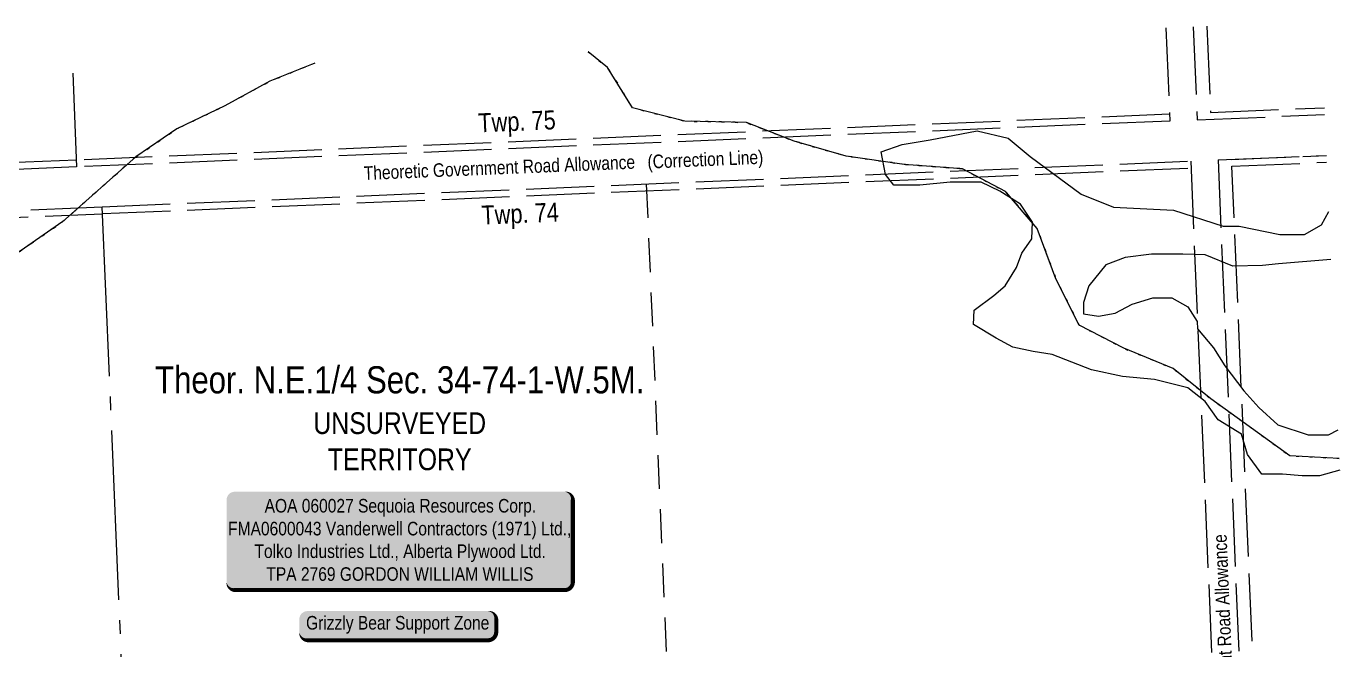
# Model space of a CAD drawing. Extents: x 684565 to 690010, y 6148326 to 6151917.
# Drawn here: x 685433 to 686400, y 6149698 to 6150158 of the extents above; entities that cross this region are included whole.
import ezdxf
from ezdxf.enums import TextEntityAlignment as Align

# ---------------------------------------------------------------- set-up
doc = ezdxf.new("R2010")
doc.units = 0
doc.header["$LTSCALE"] = 5
for name, pattern in [('foc-LSD', [8, 5, -3]), ('foc-QUARTERLINE', [33, 25, -3, 2, -3]), ('foc-UNSURVEYED', [12.5, 10, -2.5]), ('foc-WHEELTRACKS', [2, 0.4, -1.6])]:
    doc.linetypes.add(name, pattern=pattern)
for name, color, linetype in [('9', 3, 'Continuous'), ('AS-SURFACE IMPACT', 7, 'Continuous'), ('AS-WILDLIFE-BLOCK', 131, 'Continuous'), ('C-SYMBOL', 7, 'Continuous'), ('D-TXT', 6, 'Continuous'), ('L-ROAD-T', 7, 'Continuous'), ('L-SECQ', 8, 'foc-QUARTERLINE'), ('L-SECTION-LSD', 7, 'foc-LSD'), ('L-UNS-T', 3, 'Continuous'), ('L-USEC', 7, 'foc-UNSURVEYED'), ('T-WATER-P3', 160, 'foc-WHEELTRACKS'), ('WETLAND', 143, 'Continuous')]:
    doc.layers.add(name, color=color, linetype=linetype)
doc.styles.add('175L', font='', dxfattribs={"height": 20})
doc.styles.add('80', font='', dxfattribs={"height": 10})
doc.styles.add('80L', font='', dxfattribs={"height": 10})
doc.styles.add('foc-LtypeFont', font='', dxfattribs={"height": 7.35})
doc.styles.get('175L').set_extended_font_data('Arial Narrow')
doc.styles.get('80').set_extended_font_data('Arial Narrow')
doc.styles.get('80L').set_extended_font_data('Arial Narrow')
doc.styles.get('foc-LtypeFont').set_extended_font_data('Arial Narrow')
doc.linetypes.add('foc-TOPO-flowdirection-NOLINE', pattern='A,0,[">",foc-LtypeFont,S=0.3,R=0,X=0,Y=-0.945],-20,[">",foc-LtypeFont,S=0.3,R=0,X=0,Y=-0.945],0', length=20)

# ---------------------------------------------------------------- blocks, each defined once
blk = doc.blocks.new('*U36')
h = blk.add_hatch(color=255)
edge = h.paths.add_edge_path()
edge.add_line((-121.5, -37), (121.5, -37))
edge.add_arc((121.5, -31), 6, 270, 360)
edge.add_line((127.5, -31), (127.5, 29.5))
edge.add_arc((121.5, 29.5), 6, 0, 90)
edge.add_line((121.5, 35.5), (-121.5, 35.5))
edge.add_arc((-121.5, 29.5), 6, 90, 180)
edge.add_line((-127.5, 29.5), (-127.5, -31))
edge.add_arc((-121.5, -31), 6, 180, 270)
at = {"color": 44, "flags": 128}
blk.add_lwpolyline([(-121.5, -37, 3, 3, 0), (121.5, -37, 3, 3, 0.414214), (127.5, -31, 3, 3, 0), (127.5, 29.5, 3, 0, 0.414214), (121.5, 35.5, 0, 0, 0), (-121.5, 35.5, 0, 0, 0.414214), (-127.5, 29.5, 0, 0, 0), (-127.5, -31, 0, 3, 0.414214)], format="xyseb", close=True, dxfattribs=at)
at = {"color": 44, "style": '80'}
blk.add_attdef('ENTER_TEXT_001', (-35.99, -5), '', height=10, dxfattribs=at)
blk = doc.blocks.new('*U75')
h = blk.add_hatch(color=255)
edge = h.paths.add_edge_path()
edge.add_line((-66.5, -11.5), (66.5, -11.5))
edge.add_arc((66.5, -5.5), 6, 270, 360)
edge.add_line((72.5, -5.5), (72.5, 4))
edge.add_arc((66.5, 4), 6, 0, 90)
edge.add_line((66.5, 10), (-66.5, 10))
edge.add_arc((-66.5, 4), 6, 90, 180)
edge.add_line((-72.5, 4), (-72.5, -5.5))
edge.add_arc((-66.5, -5.5), 6, 180, 270)
at = {"color": 131, "flags": 128}
blk.add_lwpolyline([(-66.5, -11.5, 3, 3, 0), (66.5, -11.5, 3, 3, 0.414214), (72.5, -5.5, 3, 3, 0), (72.5, 4, 3, 0, 0.414214), (66.5, 10, 0, 0, 0), (-66.5, 10, 0, 0, 0.414214), (-72.5, 4, 0, 0, 0), (-72.5, -5.5, 0, 3, 0.414214)], format="xyseb", close=True, dxfattribs=at)
at = {"color": 131, "style": '80'}
blk.add_attdef('ENTER_TEXT_001', (-35.99, -5), '', height=10, dxfattribs=at)

msp = doc.modelspace()

# ---------------------------------------------------------------- linework, layer by layer
at = {"layer": '9'}
msp.add_line((685470.989, 6150023.871), (685470.989, 6150023.871), dxfattribs=at)
at = {"layer": 'L-SECQ'}
for p, q in [((685466.795, 6150123.208), (685469.717, 6150054.008)), ((685488.322, 6150024.599), (685522.007, 6149232.28))]:
    msp.add_line(p, q, dxfattribs=at)
at = {"layer": 'L-SECTION-LSD'}
msp.add_line((685889.235, 6150041.461), (685905.945, 6149647.803), dxfattribs=at)
at = {"layer": 'L-USEC'}
for p, q in [((686271.917, 6150156.505), (686274.827, 6150087.865)), ((686292.014, 6150157.357), (686294.924, 6150088.709)), ((686302.063, 6150157.752), (686304.76, 6150094.157)), ((686302.063, 6150157.752), (686304.76, 6150094.157)), ((686274.616, 6150092.89), (685469.506, 6150059.033)), ((686294.924, 6150088.709), (686388.774, 6150092.656)), ((686304.76, 6150094.157), (686388.563, 6150097.681)), ((686274.827, 6150087.865), (685469.717, 6150054.008)), ((686310.249, 6150059.169), (686390.051, 6150062.525)), ((686320.058, 6150059.563), (686390.052, 6150062.507)), ((685469.717, 6150054.008), (684664.612, 6150020.153)), ((685469.506, 6150059.033), (684674.449, 6150025.6)), ((685488.56, 6150024.609), (686290.148, 6150058.322)), ((685488.771, 6150019.584), (686290.361, 6150053.297)), ((686290.148, 6150058.322), (686323.726, 6149265.997)), ((686310.249, 6150059.169), (686343.826, 6149266.849)), ((686320.509, 6150054.565), (686390.264, 6150057.499)), ((686353.872, 6149267.266), (686320.509, 6150054.566)), ((684686.737, 6149990.884), (685470.989, 6150023.871)), ((685470.989, 6150023.871), (685488.56, 6150024.609)), ((684697.233, 6149986.292), (685488.536, 6150019.575))]:
    msp.add_line(p, q, dxfattribs=at)
at = {"layer": 'T-WATER-P3', "linetype": 'foc-TOPO-flowdirection-NOLINE', "flags": 128}
for points in [[(686186.248, 6149984.061), (686176.998, 6150008.624), (686153.861, 6150035.874), (686121.965, 6150052.671), (686079.03, 6150055.929), (686036.47, 6150062.018), (685998.209, 6150073.002), (685962.899, 6150086.732), (685917.718, 6150087.807), (685879.143, 6150097.52), (685860.762, 6150127.233), (685846.511, 6150138.911)], [(686399.519, 6149839.126), (686363.226, 6149841.074), (686304.975, 6149883.084), (686277.114, 6149905.54), (686240.801, 6149920.309), (686208.12, 6149937.314), (686190.931, 6149971.623), (686176.998, 6150008.624), (686153.86, 6150035.874), (686121.965, 6150052.671), (686079.03, 6150055.93), (686036.47, 6150062.018), (685998.208, 6150073.003), (685962.898, 6150086.732), (685917.718, 6150087.807), (685879.142, 6150097.52), (685860.762, 6150127.233), (685846.511, 6150138.911)], [(685645.136, 6150130.583), (685611.968, 6150117.194), (685578.721, 6150099.033), (685543.451, 6150082.11), (685513.232, 6150061.433), (685459.563, 6150013.693), (685399.667, 6149972.356), (685365.813, 6149954.472), (685338.889, 6149928.949), (685318.455, 6149898.233), (685305.276, 6149861.082), (685289.092, 6149827.292), (685279.092, 6149788.413), (685262.666, 6149751.438), (685224.776, 6149688.859), (685180.576, 6149630.286), (685130.533, 6149577.053), (685103.242, 6149551.697), (685072.957, 6149529.697), (684997.679, 6149499.206), (684964.725, 6149479.501), (684935.971, 6149456.544), (684911.275, 6149429.313), (684867.664, 6149370.642), (684841.602, 6149346.232), (684801.477, 6149335.591), (684764.03, 6149320.802), (684733.483, 6149300.828), (684705.803, 6149278.033), (684679.572, 6149251.757), (684611.2, 6149169.207), (684601.539, 6149163.833)]]:
    msp.add_lwpolyline(points, dxfattribs=at)
at = {"layer": 'T-WATER-P3', "flags": 128}
for points in [[(686186.248, 6149984.061), (686176.998, 6150008.624), (686153.861, 6150035.874), (686121.965, 6150052.671), (686079.03, 6150055.929), (686036.47, 6150062.018), (685998.209, 6150073.002), (685962.899, 6150086.732), (685917.718, 6150087.807), (685879.143, 6150097.52), (685860.762, 6150127.233), (685846.511, 6150138.911)], [(685846.511, 6150138.911), (685860.762, 6150127.233), (685879.142, 6150097.52), (685917.718, 6150087.807), (685962.898, 6150086.732), (685998.208, 6150073.003), (686036.47, 6150062.018), (686079.03, 6150055.93), (686121.965, 6150052.671), (686153.86, 6150035.874), (686176.998, 6150008.624), (686190.931, 6149971.623), (686208.12, 6149937.314), (686240.801, 6149920.309), (686277.114, 6149905.54), (686304.975, 6149883.084), (686363.226, 6149841.074), (686399.519, 6149839.126)], [(684601.539, 6149163.833), (684611.2, 6149169.207), (684679.572, 6149251.757), (684705.803, 6149278.033), (684733.483, 6149300.828), (684764.03, 6149320.802), (684801.477, 6149335.591), (684841.602, 6149346.232), (684867.664, 6149370.642), (684911.275, 6149429.313), (684935.971, 6149456.544), (684964.725, 6149479.501), (684997.679, 6149499.206), (685072.957, 6149529.697), (685103.242, 6149551.697), (685130.533, 6149577.053), (685180.576, 6149630.286), (685224.776, 6149688.859), (685262.666, 6149751.438), (685279.092, 6149788.413), (685289.092, 6149827.292), (685305.276, 6149861.082), (685318.455, 6149898.233), (685338.889, 6149928.949), (685365.813, 6149954.472), (685399.667, 6149972.356), (685459.563, 6150013.693), (685513.232, 6150061.433), (685543.451, 6150082.11), (685578.721, 6150099.033), (685611.968, 6150117.194), (685645.136, 6150130.583)], [(685645.137, 6150130.583), (685611.968, 6150117.194), (685578.722, 6150099.033), (685543.451, 6150082.11), (685513.233, 6150061.433), (685459.563, 6150013.693), (685399.667, 6149972.355), (685365.814, 6149954.472), (685360.392, 6149949.332)]]:
    msp.add_lwpolyline(points, dxfattribs=at)
at = {"layer": 'WETLAND', "linetype": 'Continuous'}
for points in [[(686399.889, 6149830.386), (686385.006, 6149826.417), (686372.181, 6149826.417), (686357.682, 6149827.533), (686342.626, 6149827.533), (686332.031, 6149842.031), (686327.57, 6149857.087), (686310.283, 6149867.682), (686300.803, 6149881.066), (686287.978, 6149891.103), (686263.442, 6149897.237), (686240.021, 6149899.468), (686217.158, 6149904.486), (686188.161, 6149915.639), (686174.22, 6149917.87), (686159.164, 6149921.215), (686146.896, 6149927.907), (686130.167, 6149937.944), (686130.725, 6149948.54), (686145.223, 6149959.135), (686153.588, 6149966.384), (686161.952, 6149979.767), (686165.856, 6149990.362), (686173.105, 6150000.957), (686173.663, 6150013.225), (686164.74, 6150026.609), (686149.684, 6150036.088), (686135.743, 6150042.78), (686112.88, 6150042.78), (686090.575, 6150040.549), (686071.615, 6150040.549), (686065.481, 6150048.356), (686062.135, 6150065.085), (686077.749, 6150070.662), (686098.382, 6150074.008), (686132.955, 6150080.699), (686155.818, 6150075.123), (686171.99, 6150061.74), (686209.351, 6150033.858), (686233.33, 6150024.378), (686277.383, 6150022.147), (686314.053, 6150010.37), (686325.83, 6150010.37), (686355.809, 6150004.303), (686374.01, 6150004.303), (686386.501, 6150011.441), (686391.806, 6150021.115)], [(686393.299, 6149985.899), (686354.738, 6149982.533), (686342.961, 6149981.462), (686321.191, 6149980.749), (686300.848, 6149989.314), (686284.431, 6149989.671), (686261.234, 6149989.671), (686241.962, 6149987.173), (686227.686, 6149981.819), (686215.195, 6149966.473), (686211.269, 6149953.982), (686211.269, 6149945.774), (686222.333, 6149943.989), (686234.467, 6149946.131), (686246.958, 6149952.911), (686262.304, 6149957.551), (686276.223, 6149957.551), (686288, 6149950.77), (686294.781, 6149940.064), (686295.227, 6149934.599), (686306.937, 6149920.658), (686315.302, 6149907.275), (686329.243, 6149888.873), (686340.396, 6149876.605), (686354.336, 6149863.779), (686376.642, 6149856.53), (686391.698, 6149856.53), (686398.62, 6149860.326)]]:
    msp.add_lwpolyline(points, dxfattribs=at)

# ---------------------------------------------------------------- block references
at = {"layer": 'AS-SURFACE IMPACT'}
ref = msp.add_blockref('*U36', (685707.628, 6149779.075), dxfattribs=at)
ref.add_attrib('ENTER_TEXT_001', 'AOA 060027 Sequoia Resources Corp.', (685608.136, 6149799.249), dxfattribs={"layer": '0', "color": 44, "height": 10, "style": '80'})
ref.add_attrib('ENTER_TEXT_002', 'FMA0600043 Vanderwell Contractors (1971) Ltd.,', (685581.246, 6149782.405), dxfattribs={"layer": '0', "color": 44, "height": 10, "style": '80'})
ref.add_attrib('ENTER_TEXT_003', 'Tolko Industries Ltd., Alberta Plywood Ltd.', (685600.667, 6149765.739), dxfattribs={"layer": '0', "color": 44, "height": 10, "style": '80'})
ref.add_attrib('ENTER_TEXT_004', 'TPA 2769 GORDON WILLIAM WILLIS', (685609.418, 6149748.895), dxfattribs={"layer": '0', "color": 44, "height": 10, "style": '80'})
at = {"layer": 'AS-WILDLIFE-BLOCK', "color": 3}
ref = msp.add_blockref('*U75', (685706.199, 6149716.588), dxfattribs=dict(at, xscale=0.99991162, yscale=0.99991162, zscale=0.99991162))
ref.add_attrib('ENTER_TEXT_001', 'Grizzly Bear Support Zone', (685638.64, 6149712.97), dxfattribs={"layer": '0', "color": 131, "height": 9.99912, "style": '80'})

# ---------------------------------------------------------------- texts
at = {"layer": 'C-SYMBOL', "color": 3, "style": '175L'}
msp.add_text('Theor. N.E.1/4 Sec. 34-74-1-W.5M.', height=19.99823, dxfattribs=at).set_placement((685707.628, 6149881.098), align=Align.BOTTOM_CENTER)
at = {"layer": 'D-TXT', "color": 3, "char_height": 13.9987, "attachment_point": 1, "rotation": 2.408023, "style": '80L'}
for s, insert in [('Twp. 75', (685765.191, 6150093.453)), ('Twp. 74', (685767.476, 6150025.454))]:
    msp.add_mtext_dynamic_manual_height_columns(s, width=101.38643, gutter_width=47.496, heights=[0], dxfattribs=dict(at, insert=insert))
at = {"layer": 'L-ROAD-T', "style": '80L'}
for s, p in [('Theoretic Government Road Allowance', (685781.024, 6150053.578)), ('(Correction Line)', (685932.691, 6150059.592))]:
    msp.add_text(s, height=9.99909, rotation=2.408023, dxfattribs=at).set_placement(p, align=Align.MIDDLE_CENTER)
at = {"layer": 'L-UNS-T', "color": 3, "insert": (685707.628, 6149851.686), "char_height": 15.99859, "attachment_point": 5, "style": '80L'}
msp.add_mtext_dynamic_manual_height_columns('UNSURVEYED TERRITORY', width=126.40258, gutter_width=47.496, heights=[0], dxfattribs=at)

# ---------------------------------------------------------------- next in the draw order: texts
at = {"layer": 'L-ROAD-T', "insert": (686310.801, 6149683.156), "char_height": 9.99912, "width": 199.52984, "attachment_point": 2, "rotation": 92.445043, "style": '80L', "bg_fill": 3, "box_fill_scale": 1.15, "bg_fill_color": 256, "bg_fill_true_color": 13158600, "bg_fill_transparency": 0}
msp.add_mtext('Theoretic Government Road Allowance', dxfattribs=at)

doc.saveas('drawing.dxf')
